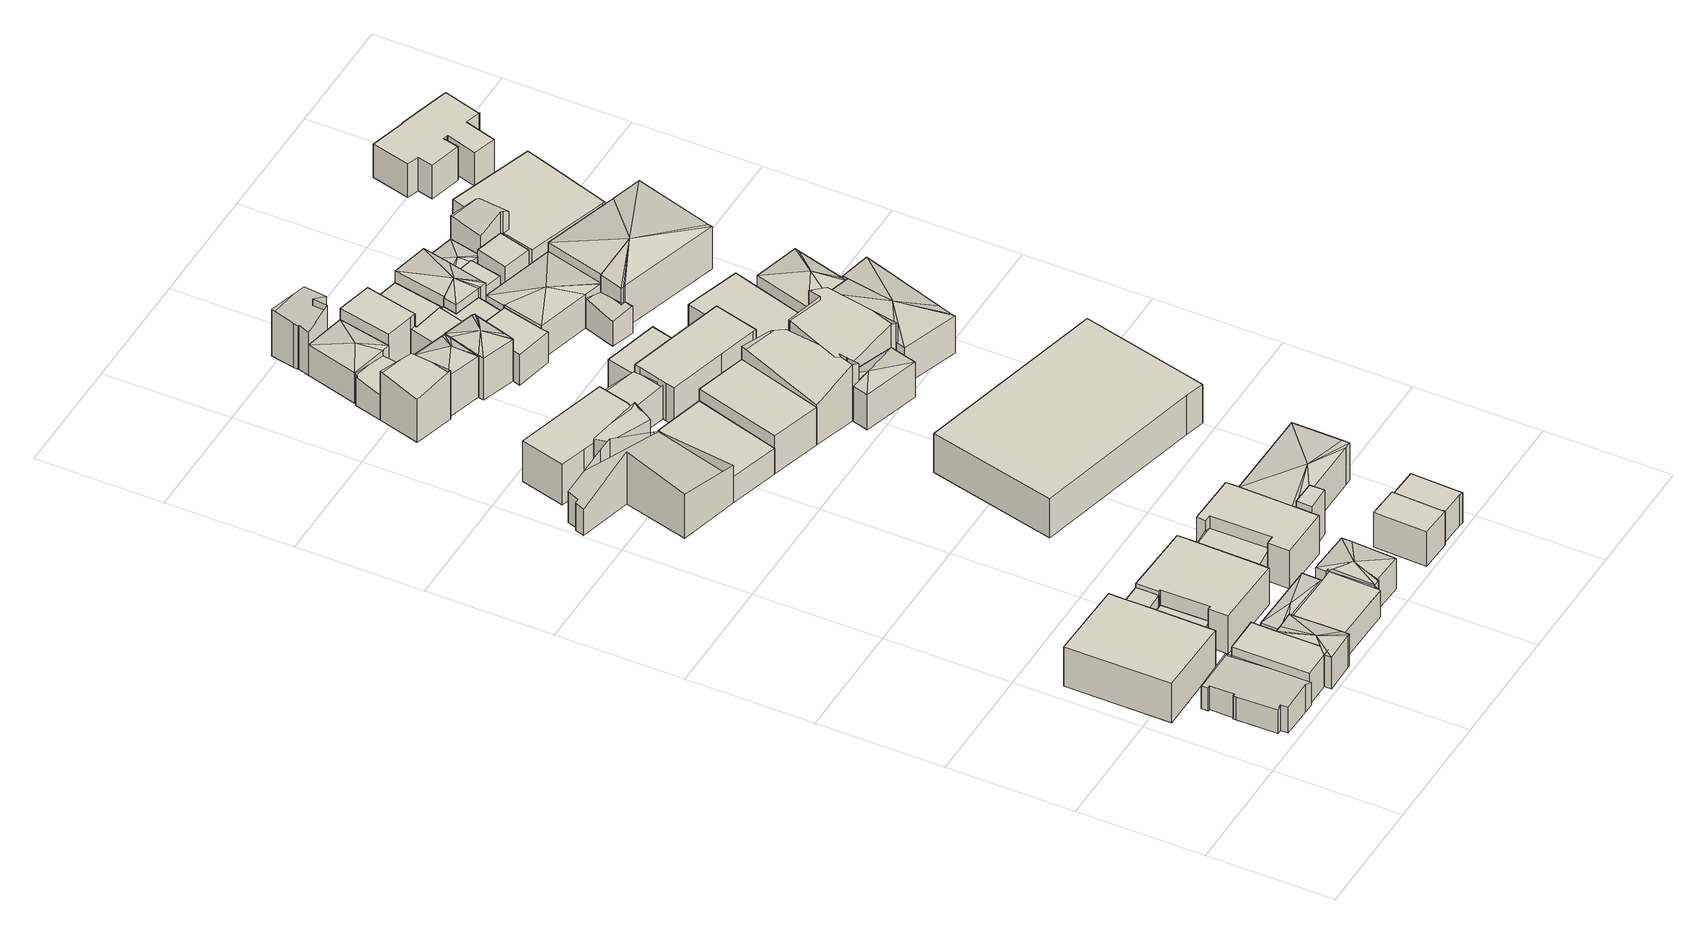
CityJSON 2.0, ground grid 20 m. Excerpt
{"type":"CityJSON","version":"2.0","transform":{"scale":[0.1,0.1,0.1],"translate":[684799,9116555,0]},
"CityObjects":{
"building1":{"type":"Building","attributes":{"Building Type":"Residential","Roof Shape":"gable","Roof Material":"Clay Tile Shingle","Roof Material Code":"3","Roof Direction":"west","Building Height":4.11,"Roof Slope":30.5,"Footprint Area":94.72,"Solar PV Capacity Low":11.86,"Solar PV Capacity High":15.58,"Solar Annual Energy Low":17101,"Solar Annual Energy High":22538,"Suitable PV Area":70.8},"geometry":[{"type":"MultiSurface","lod":"2.2","boundaries":[[[0,1,2,3,4,5,6,7,8,9,10,11,12,13]],[[13,12,14,15]],[[12,11,16,14]],[[11,10,17,16]],[[10,9,18,17]],[[9,8,19,18]],[[8,7,20,19]],[[7,6,21,20]],[[6,5,22,21]],[[5,4,23,22]],[[4,3,24,23]],[[3,2,25,24]],[[2,1,26,25]],[[1,0,27,26]],[[0,13,15,27]],[[15,14,16,17,18,19,20,21,22,23,24,25,26,27]]]}]},
"building2":{"type":"Building","attributes":{"Building Type":"Residential","Roof Shape":"shed","Roof Material":"Concrete Glazed Tile","Roof Material Code":"1","Roof Direction":"west","Building Height":6.66,"Roof Slope":17.5,"Footprint Area":215.79,"Solar PV Capacity Low":27.02,"Solar PV Capacity High":35.49,"Solar Annual Energy Low":38960,"Solar Annual Energy High":51346,"Suitable PV Area":161.3},"geometry":[{"type":"MultiSurface","lod":"2.2","boundaries":[[[28,29,30,31,32,33,34]],[[34,33,35,36]],[[33,32,37,35]],[[32,31,38,37]],[[31,30,39,38]],[[30,29,40,39]],[[29,28,41,40]],[[28,34,36,41]],[[36,35,37,38,39,40,41]]]}]},
"building3":{"type":"Building","attributes":{"Building Type":"Residential","Roof Shape":"flat","Roof Material":"Concrete Glazed Tile","Roof Material Code":"1","Roof Direction":"west","Building Height":5.7,"Roof Slope":13.9,"Footprint Area":68.51,"Solar PV Capacity Low":8.58,"Solar PV Capacity High":11.27,"Solar Annual Energy Low":12369,"Solar Annual Energy High":16301,"Suitable PV Area":51.21},"geometry":[{"type":"MultiSurface","lod":"2.2","boundaries":[[[4,3,42,43,44,45,46,47]],[[47,46,48,49]],[[46,45,50,48]],[[45,44,51,50]],[[44,43,52,51]],[[43,42,53,52]],[[42,3,54,53]],[[3,4,55,54]],[[4,47,49,55]],[[49,48,50,51,52,53,54,55]]]}]},
"building4":{"type":"Building","attributes":{"Building Type":"Residential","Roof Shape":"hip","Roof Material":"Concrete Glazed Tile","Roof Material Code":"1","Roof Direction":"west","Building Height":5.72,"Roof Slope":30,"Footprint Area":38.54,"Solar PV Capacity Low":4.82,"Solar PV Capacity High":6.34,"Solar Annual Energy Low":6957,"Solar Annual Energy High":9169,"Suitable PV Area":28.81},"geometry":[{"type":"MultiSurface","lod":"2.2","boundaries":[[[56,46,45,44,43,42,57,58,59,60,61]],[[61,60,62,63]],[[60,59,64,62]],[[59,58,65,64]],[[58,57,66,65]],[[57,42,53,66]],[[42,43,52,53]],[[43,44,51,52]],[[44,45,50,51]],[[45,46,48,50]],[[46,56,67,48]],[[56,61,63,67]],[[63,62,68]],[[62,64,68]],[[64,65,68]],[[65,66,68]],[[66,53,68]],[[53,52,68]],[[52,51,68]],[[51,50,68]],[[50,48,68]],[[48,67,68]],[[67,63,68]]]}]},
"building5":{"type":"Building","attributes":{"Building Type":"Residential","Roof Shape":"flat","Roof Material":"Concrete Glazed Tile","Roof Material Code":"1","Roof Direction":"west","Building Height":4.12,"Roof Slope":14.4,"Footprint Area":29.9,"Solar PV Capacity Low":3.74,"Solar PV Capacity High":4.92,"Solar Annual Energy Low":5398,"Solar Annual Energy High":7114,"Suitable PV Area":22.35},"geometry":[{"type":"MultiSurface","lod":"2.2","boundaries":[[[69,70,31,30,71,72,73]],[[73,72,74,75]],[[72,71,76,74]],[[71,30,77,76]],[[30,31,78,77]],[[31,70,79,78]],[[70,69,80,79]],[[69,73,75,80]],[[75,74,76,77,78,79,80]]]}]},
"building6":{"type":"Building","attributes":{"Building Type":"Residential","Roof Shape":"shed","Roof Material":"Concrete Glazed Tile","Roof Material Code":"1","Roof Direction":"west","Building Height":6.05,"Roof Slope":18.3,"Footprint Area":12.64,"Solar PV Capacity Low":1.58,"Solar PV Capacity High":2.08,"Solar Annual Energy Low":2281,"Solar Annual Energy High":3007,"Suitable PV Area":9.45},"geometry":[{"type":"MultiSurface","lod":"2.2","boundaries":[[[32,31,70,69,81]],[[81,69,82,83]],[[69,70,84,82]],[[70,31,85,84]],[[31,32,86,85]],[[32,81,83,86]],[[83,82,84,85,86]]]}]},
"building7":{"type":"Building","attributes":{"Building Type":"Residential","Roof Shape":"hip","Roof Material":"Concrete Glazed Tile","Roof Material Code":"1","Roof Direction":"west","Building Height":5.09,"Roof Slope":27.2,"Footprint Area":34.47,"Solar PV Capacity Low":4.32,"Solar PV Capacity High":5.67,"Solar Annual Energy Low":6224,"Solar Annual Energy High":8203,"Suitable PV Area":25.77},"geometry":[{"type":"MultiSurface","lod":"2.2","boundaries":[[[87,56,61,88,89]],[[89,88,90,91]],[[88,61,92,90]],[[61,56,93,92]],[[56,87,94,93]],[[87,89,91,94]],[[91,90,95]],[[90,92,95]],[[92,93,95]],[[93,94,95]],[[94,91,95]]]}]},
"building8":{"type":"Building","attributes":{"Building Type":"Residential","Roof Shape":"gable","Roof Material":"Concrete Glazed Tile","Roof Material Code":"1","Roof Direction":"west","Building Height":4.69,"Roof Slope":33.3,"Footprint Area":89.09,"Solar PV Capacity Low":11.15,"Solar PV Capacity High":14.65,"Solar Annual Energy Low":16085,"Solar Annual Energy High":21198,"Suitable PV Area":66.6},"geometry":[{"type":"MultiSurface","lod":"2.2","boundaries":[[[96,88,61,60,97,98,99]],[[99,98,100,101]],[[98,97,102,100]],[[97,60,103,102]],[[60,61,104,103]],[[61,88,105,104]],[[88,96,106,105]],[[96,99,101,106]],[[101,100,102,103,104,105,106]]]}]},
"building9":{"type":"Building","attributes":{"Building Type":"Residential","Roof Shape":"shed","Roof Material":"Concrete Glazed Tile","Roof Material Code":"1","Roof Direction":"west","Building Height":6.47,"Roof Slope":16.8,"Footprint Area":164.66,"Solar PV Capacity Low":20.62,"Solar PV Capacity High":27.08,"Solar Annual Energy Low":29729,"Solar Annual Energy High":39180,"Suitable PV Area":123.09},"geometry":[{"type":"MultiSurface","lod":"2.2","boundaries":[[[81,69,73,72,71,107,108,109,110,111]],[[111,110,112,113]],[[110,109,114,112]],[[109,108,115,114]],[[108,107,116,115]],[[107,71,117,116]],[[71,72,118,117]],[[72,73,119,118]],[[73,69,120,119]],[[69,81,121,120]],[[81,111,113,121]],[[113,112,114,115,116,117,118,119,120,121]]]}]},
"building10":{"type":"Building","attributes":{"Building Type":"Residential","Roof Shape":"gable","Roof Material":"Clay Tile Shingle","Roof Material Code":"3","Roof Direction":"northwest","Building Height":4.8,"Roof Slope":32.1,"Footprint Area":164.75,"Solar PV Capacity Low":20.63,"Solar PV Capacity High":27.09,"Solar Annual Energy Low":29744,"Solar Annual Energy High":39201,"Suitable PV Area":123.15},"geometry":[{"type":"MultiSurface","lod":"2.2","boundaries":[[[122,123,124,125,126,127,128,129,130,131,132,133,134,135]],[[135,134,136,137]],[[134,133,138,136]],[[133,132,139,138]],[[132,131,140,139]],[[131,130,141,140]],[[130,129,142,141]],[[129,128,143,142]],[[128,127,144,143]],[[127,126,145,144]],[[126,125,146,145]],[[125,124,147,146]],[[124,123,148,147]],[[123,122,149,148]],[[122,135,137,149]],[[137,136,138,139,140,141,142,143,144,145,146,147,148,149]]]}]},
"building11":{"type":"Building","attributes":{"Building Type":"Residential","Roof Shape":"hip","Roof Material":"Concrete Glazed Tile","Roof Material Code":"1","Roof Direction":"west","Building Height":5.51,"Roof Slope":28.9,"Footprint Area":55.68,"Solar PV Capacity Low":6.97,"Solar PV Capacity High":9.16,"Solar Annual Energy Low":10052,"Solar Annual Energy High":13248,"Suitable PV Area":41.62},"geometry":[{"type":"MultiSurface","lod":"2.2","boundaries":[[[150,96,99,98,151,152,153,154,155]],[[155,154,156,157]],[[154,153,158,156]],[[153,152,159,158]],[[152,151,160,159]],[[151,98,161,160]],[[98,99,162,161]],[[99,96,163,162]],[[96,150,164,163]],[[150,155,157,164]],[[157,156,165]],[[156,158,165]],[[158,159,165]],[[159,160,165]],[[160,161,165]],[[161,162,165]],[[162,163,165]],[[163,164,165]],[[164,157,165]]]}]},
"building12":{"type":"Building","attributes":{"Building Type":"Residential","Roof Shape":"gable","Roof Material":"Concrete Glazed Tile","Roof Material Code":"1","Roof Direction":"west","Building Height":4.64,"Roof Slope":29.6,"Footprint Area":51.5,"Solar PV Capacity Low":6.45,"Solar PV Capacity High":8.47,"Solar Annual Energy Low":9297,"Solar Annual Energy High":12253,"Suitable PV Area":38.49},"geometry":[{"type":"MultiSurface","lod":"2.2","boundaries":[[[166,110,109,167,168,169]],[[169,168,170,171]],[[168,167,172,170]],[[167,109,173,172]],[[109,110,174,173]],[[110,166,175,174]],[[166,169,171,175]],[[171,170,172,173,174,175]]]}]},
"building13":{"type":"Building","attributes":{"Building Type":"Residential","Roof Shape":"flat","Roof Material":"Concrete Glazed Tile","Roof Material Code":"1","Roof Direction":"west","Building Height":6.86,"Roof Slope":6.4,"Footprint Area":109.91,"Solar PV Capacity Low":13.76,"Solar PV Capacity High":18.07,"Solar Annual Energy Low":19843,"Solar Annual Energy High":26151,"Suitable PV Area":82.15},"geometry":[{"type":"MultiSurface","lod":"2.2","boundaries":[[[176,166,169,168,167,177,178,179,180,181,182,183,184]],[[184,183,185,186]],[[183,182,187,185]],[[182,181,188,187]],[[181,180,189,188]],[[180,179,190,189]],[[179,178,191,190]],[[178,177,192,191]],[[177,167,193,192]],[[167,168,194,193]],[[168,169,195,194]],[[169,166,196,195]],[[166,176,197,196]],[[176,184,186,197]],[[186,185,187,188,189,190,191,192,193,194,195,196,197]]]}]},
"building14":{"type":"Building","attributes":{"Building Type":"Residential","Roof Shape":"gable","Roof Material":"Concrete Glazed Tile","Roof Material Code":"1","Roof Direction":"northwest","Building Height":7.99,"Roof Slope":34.9,"Footprint Area":24.93,"Solar PV Capacity Low":3.12,"Solar PV Capacity High":4.1,"Solar Annual Energy Low":4501,"Solar Annual Energy High":5932,"Suitable PV Area":18.63},"geometry":[{"type":"MultiSurface","lod":"2.2","boundaries":[[[124,123,198,199]],[[199,198,200,201]],[[198,123,202,200]],[[123,124,203,202]],[[124,199,201,203]],[[201,200,202,203]]]}]},
"building15":{"type":"Building","attributes":{"Building Type":"Residential","Roof Shape":"flat","Roof Material":"Concrete Glazed Tile","Roof Material Code":"1","Roof Direction":"northwest","Building Height":7.28,"Roof Slope":14.6,"Footprint Area":114.26,"Solar PV Capacity Low":14.31,"Solar PV Capacity High":18.79,"Solar Annual Energy Low":20629,"Solar Annual Energy High":27187,"Suitable PV Area":85.41},"geometry":[{"type":"MultiSurface","lod":"2.2","boundaries":[[[204,205,206,199,198,207,208,209,210,211]],[[211,210,212,213]],[[210,209,214,212]],[[209,208,215,214]],[[208,207,216,215]],[[207,198,217,216]],[[198,199,218,217]],[[199,206,219,218]],[[206,205,220,219]],[[205,204,221,220]],[[204,211,213,221]],[[213,212,214,215,216,217,218,219,220,221]]]}]},
"building16":{"type":"Building","attributes":{"Building Type":"Residential","Roof Shape":"shed","Roof Material":"Concrete Glazed Tile","Roof Material Code":"1","Roof Direction":"west","Building Height":7.95,"Roof Slope":11.1,"Footprint Area":9.38,"Solar PV Capacity Low":1.17,"Solar PV Capacity High":1.54,"Solar Annual Energy Low":1694,"Solar Annual Energy High":2233,"Suitable PV Area":7.01},"geometry":[{"type":"MultiSurface","lod":"2.2","boundaries":[[[222,180,179,223]],[[223,179,224,225]],[[179,180,226,224]],[[180,222,227,226]],[[222,223,225,227]],[[225,224,226,227]]]}]},
"building17":{"type":"Building","attributes":{"Building Type":"Residential","Roof Shape":"shed","Roof Material":"Concrete Glazed Tile","Roof Material Code":"1","Roof Direction":"northwest","Building Height":4.63,"Roof Slope":18.2,"Footprint Area":116.2,"Solar PV Capacity Low":14.55,"Solar PV Capacity High":19.11,"Solar Annual Energy Low":20979,"Solar Annual Energy High":27649,"Suitable PV Area":86.86},"geometry":[{"type":"MultiSurface","lod":"2.2","boundaries":[[[135,134,133,228,229,230]],[[230,229,231,232]],[[229,228,233,231]],[[228,133,234,233]],[[133,134,235,234]],[[134,135,236,235]],[[135,230,232,236]],[[232,231,233,234,235,236]]]}]},
"building18":{"type":"Building","attributes":{"Building Type":"Residential","Roof Shape":"shed","Roof Material":"Concrete Glazed Tile","Roof Material Code":"1","Roof Direction":"west","Building Height":6.08,"Roof Slope":10.5,"Footprint Area":42.42,"Solar PV Capacity Low":5.31,"Solar PV Capacity High":6.98,"Solar Annual Energy Low":7659,"Solar Annual Energy High":10095,"Suitable PV Area":31.71},"geometry":[{"type":"MultiSurface","lod":"2.2","boundaries":[[[237,238,239,240,241,242]],[[242,241,243,244]],[[241,240,245,243]],[[240,239,246,245]],[[239,238,247,246]],[[238,237,248,247]],[[237,242,244,248]],[[244,243,245,246,247,248]]]}]},
"building19":{"type":"Building","attributes":{"Building Type":"Residential","Roof Shape":"gable","Roof Material":"Concrete Glazed Tile","Roof Material Code":"1","Roof Direction":"northwest","Building Height":7.67,"Roof Slope":34.5,"Footprint Area":45.85,"Solar PV Capacity Low":5.74,"Solar PV Capacity High":7.54,"Solar Annual Energy Low":8278,"Solar Annual Energy High":10910,"Suitable PV Area":34.27},"geometry":[{"type":"MultiSurface","lod":"2.2","boundaries":[[[249,250,251,252,253,254]],[[254,253,255,256]],[[253,252,257,255]],[[252,251,258,257]],[[251,250,259,258]],[[250,249,260,259]],[[249,254,256,260]],[[256,255,257,258,259,260]]]}]},
"building20":{"type":"Building","attributes":{"Building Type":"Residential","Roof Shape":"gable","Roof Material":"Concrete Glazed Tile","Roof Material Code":"1","Roof Direction":"northwest","Building Height":4.49,"Roof Slope":34.6,"Footprint Area":31.41,"Solar PV Capacity Low":3.93,"Solar PV Capacity High":5.17,"Solar Annual Energy Low":5672,"Solar Annual Energy High":7475,"Suitable PV Area":23.48},"geometry":[{"type":"MultiSurface","lod":"2.2","boundaries":[[[261,262,263,264,250,249]],[[249,250,265,266]],[[250,264,267,265]],[[264,263,268,267]],[[263,262,269,268]],[[262,261,270,269]],[[261,249,266,270]],[[266,265,267,268,269,270]]]}]},
"building21":{"type":"Building","attributes":{"Building Type":"Residential","Roof Shape":"flat","Roof Material":"Concrete Glazed Tile","Roof Material Code":"1","Roof Direction":"west","Building Height":5.53,"Roof Slope":14.7,"Footprint Area":41.93,"Solar PV Capacity Low":5.25,"Solar PV Capacity High":6.89,"Solar Annual Energy Low":7570,"Solar Annual Energy High":9976,"Suitable PV Area":31.34},"geometry":[{"type":"MultiSurface","lod":"2.2","boundaries":[[[242,241,240,271,272,273,274]],[[274,273,275,276]],[[273,272,277,275]],[[272,271,278,277]],[[271,240,279,278]],[[240,241,280,279]],[[241,242,281,280]],[[242,274,276,281]],[[276,275,277,278,279,280,281]]]}]},
"building22":{"type":"Building","attributes":{"Building Type":"Residential","Roof Shape":"gable","Roof Material":"Concrete Glazed Tile","Roof Material Code":"1","Roof Direction":"northwest","Building Height":5.4,"Roof Slope":32.8,"Footprint Area":36.75,"Solar PV Capacity Low":4.6,"Solar PV Capacity High":6.04,"Solar Annual Energy Low":6635,"Solar Annual Energy High":8745,"Suitable PV Area":27.47},"geometry":[{"type":"MultiSurface","lod":"2.2","boundaries":[[[282,211,210,283,284,285]],[[285,284,286,287]],[[284,283,288,286]],[[283,210,289,288]],[[210,211,290,289]],[[211,282,291,290]],[[282,285,287,291]],[[287,286,288,289,290,291]]]}]},
"building23":{"type":"Building","attributes":{"Building Type":"Residential","Roof Shape":"hip","Roof Material":"Concrete Glazed Tile","Roof Material Code":"1","Roof Direction":"west","Building Height":6.69,"Roof Slope":25.7,"Footprint Area":139.25,"Solar PV Capacity Low":17.44,"Solar PV Capacity High":22.9,"Solar Annual Energy Low":25141,"Solar Annual Energy High":33134,"Suitable PV Area":104.09},"geometry":[{"type":"MultiSurface","lod":"2.2","boundaries":[[[182,181,180,222,292,293,294,295]],[[295,294,296,297]],[[294,293,298,296]],[[293,292,299,298]],[[292,222,300,299]],[[222,180,301,300]],[[180,181,302,301]],[[181,182,303,302]],[[182,295,297,303]],[[297,296,304]],[[296,298,304]],[[298,299,304]],[[299,300,304]],[[300,301,304]],[[301,302,304]],[[302,303,304]],[[303,297,304]]]}]},
"building24":{"type":"Building","attributes":{"Building Type":"Residential","Roof Shape":"shed","Roof Material":"Concrete Glazed Tile","Roof Material Code":"1","Roof Direction":"northwest","Building Height":6.75,"Roof Slope":17.3,"Footprint Area":117.27,"Solar PV Capacity Low":14.68,"Solar PV Capacity High":19.28,"Solar Annual Energy Low":21172,"Solar Annual Energy High":27903,"Suitable PV Area":87.66},"geometry":[{"type":"MultiSurface","lod":"2.2","boundaries":[[[305,229,228,306,307]],[[307,306,308,309]],[[306,228,310,308]],[[228,229,311,310]],[[229,305,312,311]],[[305,307,309,312]],[[309,308,310,311,312]]]}]},
"building25":{"type":"Building","attributes":{"Building Type":"Residential","Roof Shape":"hip","Roof Material":"Concrete Glazed Tile","Roof Material Code":"1","Roof Direction":"northwest","Building Height":7.44,"Roof Slope":29.4,"Footprint Area":39.42,"Solar PV Capacity Low":4.94,"Solar PV Capacity High":6.48,"Solar Annual Energy Low":7116,"Solar Annual Energy High":9379,"Suitable PV Area":29.46},"geometry":[{"type":"MultiSurface","lod":"2.2","boundaries":[[[313,254,253,314,315,316,317]],[[317,316,318,319]],[[316,315,320,318]],[[315,314,321,320]],[[314,253,322,321]],[[253,254,323,322]],[[254,313,324,323]],[[313,317,319,324]],[[319,318,325]],[[318,320,325]],[[320,321,325]],[[321,322,325]],[[322,323,325]],[[323,324,325]],[[324,319,325]]]}]},
"building26":{"type":"Building","attributes":{"Building Type":"Residential","Roof Shape":"hip","Roof Material":"Concrete Glazed Tile","Roof Material Code":"1","Roof Direction":"northwest","Building Height":5.46,"Roof Slope":20.7,"Footprint Area":60.94,"Solar PV Capacity Low":7.63,"Solar PV Capacity High":10.02,"Solar Annual Energy Low":11003,"Solar Annual Energy High":14501,"Suitable PV Area":45.55},"geometry":[{"type":"MultiSurface","lod":"2.2","boundaries":[[[326,262,261,327,328]],[[328,327,329,330]],[[327,261,331,329]],[[261,262,332,331]],[[262,326,333,332]],[[326,328,330,333]],[[330,329,334]],[[329,331,334]],[[331,332,334]],[[332,333,334]],[[333,330,334]]]}]},
"building27":{"type":"Building","attributes":{"Building Type":"Residential","Roof Shape":"hip","Roof Material":"Concrete Glazed Tile","Roof Material Code":"1","Roof Direction":"northwest","Building Height":7.55,"Roof Slope":22.9,"Footprint Area":42.87,"Solar PV Capacity Low":5.37,"Solar PV Capacity High":7.05,"Solar Annual Energy Low":7740,"Solar Annual Energy High":10200,"Suitable PV Area":32.04},"geometry":[{"type":"MultiSurface","lod":"2.2","boundaries":[[[335,336,337,317,316,314,315,338,339,340,341,342]],[[342,341,343,344]],[[341,340,345,343]],[[340,339,346,345]],[[339,338,347,346]],[[338,315,348,347]],[[315,314,349,348]],[[314,316,350,349]],[[316,317,351,350]],[[317,337,352,351]],[[337,336,353,352]],[[336,335,354,353]],[[335,342,344,354]],[[344,343,355]],[[343,345,355]],[[345,346,355]],[[346,347,355]],[[347,348,355]],[[348,349,355]],[[349,350,355]],[[350,351,355]],[[351,352,355]],[[352,353,355]],[[353,354,355]],[[354,344,355]]]}]},
"building28":{"type":"Building","attributes":{"Building Type":"Residential","Roof Shape":"flat","Roof Material":"Clay Tile Shingle","Roof Material Code":"3","Roof Direction":"northwest","Building Height":6.98,"Roof Slope":7.7,"Footprint Area":665.02,"Solar PV Capacity Low":83.26,"Solar PV Capacity High":109.36,"Solar Annual Energy Low":120065,"Solar Annual Energy High":158236,"Suitable PV Area":497.1},"geometry":[{"type":"MultiSurface","lod":"2.2","boundaries":[[[356,357,358,359,360,361]],[[361,360,362,363]],[[360,359,364,362]],[[359,358,365,364]],[[358,357,366,365]],[[357,356,367,366]],[[356,361,363,367]],[[363,362,364,365,366,367]]]}]},
"building29":{"type":"Building","attributes":{"Building Type":"Residential","Roof Shape":"gable","Roof Material":"Concrete Glazed Tile","Roof Material Code":"1","Roof Direction":"northwest","Building Height":7.7,"Roof Slope":34,"Footprint Area":37.08,"Solar PV Capacity Low":4.64,"Solar PV Capacity High":6.1,"Solar Annual Energy Low":6694,"Solar Annual Energy High":8822,"Suitable PV Area":27.71},"geometry":[{"type":"MultiSurface","lod":"2.2","boundaries":[[[368,369,370,371,372,373,374,326,375]],[[375,326,376,377]],[[326,374,378,376]],[[374,373,379,378]],[[373,372,380,379]],[[372,371,381,380]],[[371,370,382,381]],[[370,369,383,382]],[[369,368,384,383]],[[368,375,377,384]],[[377,376,378,379,380,381,382,383,384]]]}]},
"building30":{"type":"Building","attributes":{"Building Type":"Residential","Roof Shape":"gable","Roof Material":"Concrete Glazed Tile","Roof Material Code":"1","Roof Direction":"northwest","Building Height":7.19,"Roof Slope":31.9,"Footprint Area":118.61,"Solar PV Capacity Low":14.85,"Solar PV Capacity High":19.51,"Solar Annual Energy Low":21414,"Solar Annual Energy High":28222,"Suitable PV Area":88.66},"geometry":[{"type":"MultiSurface","lod":"2.2","boundaries":[[[385,386,307,306,387,388,389,390,391,392,393]],[[393,392,394,395]],[[392,391,396,394]],[[391,390,397,396]],[[390,389,398,397]],[[389,388,399,398]],[[388,387,400,399]],[[387,306,401,400]],[[306,307,402,401]],[[307,386,403,402]],[[386,385,404,403]],[[385,393,395,404]],[[395,394,396,397,398,399,400,401,402,403,404]]]}]},
"building31":{"type":"Building","attributes":{"Building Type":"Residential","Roof Shape":"flat","Roof Material":"Concrete Glazed Tile","Roof Material Code":"1","Roof Direction":"northwest","Building Height":7.52,"Roof Slope":7.4,"Footprint Area":48.5,"Solar PV Capacity Low":6.07,"Solar PV Capacity High":7.98,"Solar Annual Energy Low":8757,"Solar Annual Energy High":11541,"Suitable PV Area":36.26},"geometry":[{"type":"MultiSurface","lod":"2.2","boundaries":[[[328,327,405,406,407,408]],[[408,407,409,410]],[[407,406,411,409]],[[406,405,412,411]],[[405,327,413,412]],[[327,328,414,413]],[[328,408,410,414]],[[410,409,411,412,413,414]]]}]},
"building32":{"type":"Building","attributes":{"Building Type":"Residential","Roof Shape":"shed","Roof Material":"Concrete Glazed Tile","Roof Material Code":"1","Roof Direction":"northwest","Building Height":5.25,"Roof Slope":12.9,"Footprint Area":34.51,"Solar PV Capacity Low":4.32,"Solar PV Capacity High":5.67,"Solar Annual Energy Low":6230,"Solar Annual Energy High":8211,"Suitable PV Area":25.8},"geometry":[{"type":"MultiSurface","lod":"2.2","boundaries":[[[313,317,415,316,317,337,416,417,406,405]],[[405,406,418,419]],[[406,417,420,418]],[[417,416,421,420]],[[416,337,422,421]],[[337,317,423,422]],[[317,316,424,423]],[[316,415,425,424]],[[415,317,423,425]],[[317,313,426,423]],[[313,405,419,426]],[[419,418,420,421,422,423,424,425,423,426]]]}]},
"building33":{"type":"Building","attributes":{"Building Type":"Residential","Roof Shape":"shed","Roof Material":"Concrete Glazed Tile","Roof Material Code":"1","Roof Direction":"northwest","Building Height":5.03,"Roof Slope":10.2,"Footprint Area":43.12,"Solar PV Capacity Low":5.4,"Solar PV Capacity High":7.09,"Solar Annual Energy Low":7785,"Solar Annual Energy High":10261,"Suitable PV Area":32.23},"geometry":[{"type":"MultiSurface","lod":"2.2","boundaries":[[[427,282,285,428,429]],[[429,428,430,431]],[[428,285,432,430]],[[285,282,433,432]],[[282,427,434,433]],[[427,429,431,434]],[[431,430,432,433,434]]]}]},
"building34":{"type":"Building","attributes":{"Building Type":"Residential","Roof Shape":"flat","Roof Material":"Concrete Glazed Tile","Roof Material Code":"1","Roof Direction":"northwest","Building Height":6.82,"Roof Slope":6.6,"Footprint Area":120.47,"Solar PV Capacity Low":15.08,"Solar PV Capacity High":19.81,"Solar Annual Energy Low":21750,"Solar Annual Energy High":28665,"Suitable PV Area":90.05},"geometry":[{"type":"MultiSurface","lod":"2.2","boundaries":[[[435,428,285,284,436,437,438,439,440,441]],[[441,440,442,443]],[[440,439,444,442]],[[439,438,445,444]],[[438,437,446,445]],[[437,436,447,446]],[[436,284,448,447]],[[284,285,449,448]],[[285,428,450,449]],[[428,435,451,450]],[[435,441,443,451]],[[443,442,444,445,446,447,448,449,450,451]]]}]},
"building35":{"type":"Building","attributes":{"Building Type":"Residential","Roof Shape":"flat","Roof Material":"Concrete Glazed Tile","Roof Material Code":"1","Roof Direction":"northwest","Building Height":5.48,"Roof Slope":7.3,"Footprint Area":45.62,"Solar PV Capacity Low":5.71,"Solar PV Capacity High":7.5,"Solar Annual Energy Low":8236,"Solar Annual Energy High":10855,"Suitable PV Area":34.1},"geometry":[{"type":"MultiSurface","lod":"2.2","boundaries":[[[452,453,454,455,342,341,340,339,456,457]],[[457,456,458,459]],[[456,339,460,458]],[[339,340,461,460]],[[340,341,462,461]],[[341,342,463,462]],[[342,455,464,463]],[[455,454,465,464]],[[454,453,466,465]],[[453,452,467,466]],[[452,457,459,467]],[[459,458,460,461,462,463,464,465,466,467]]]}]},
"building36":{"type":"Building","attributes":{"Building Type":"Residential","Roof Shape":"hip","Roof Material":"Concrete Glazed Tile","Roof Material Code":"1","Roof Direction":"northwest","Building Height":6.32,"Roof Slope":21.3,"Footprint Area":42.73,"Solar PV Capacity Low":5.35,"Solar PV Capacity High":7.03,"Solar Annual Energy Low":7715,"Solar Annual Energy High":10168,"Suitable PV Area":31.94},"geometry":[{"type":"MultiSurface","lod":"2.2","boundaries":[[[468,390,389,388,387,469,470]],[[470,469,471,472]],[[469,387,473,471]],[[387,388,474,473]],[[388,389,475,474]],[[389,390,476,475]],[[390,468,477,476]],[[468,470,472,477]],[[472,471,478]],[[471,473,478]],[[473,474,478]],[[474,475,478]],[[475,476,478]],[[476,477,478]],[[477,472,478]]]}]},
"building37":{"type":"Building","attributes":{"Building Type":"Residential","Roof Shape":"flat","Roof Material":"Concrete Glazed Tile","Roof Material Code":"1","Roof Direction":"northwest","Building Height":4.35,"Roof Slope":10,"Footprint Area":53.26,"Solar PV Capacity Low":6.67,"Solar PV Capacity High":8.76,"Solar Annual Energy Low":9616,"Solar Annual Energy High":12673,"Suitable PV Area":39.81},"geometry":[{"type":"MultiSurface","lod":"2.2","boundaries":[[[479,408,407,406,417,416,480,481]],[[481,480,482,483]],[[480,416,484,482]],[[416,417,485,484]],[[417,406,486,485]],[[406,407,487,486]],[[407,408,488,487]],[[408,479,489,488]],[[479,481,483,489]],[[483,482,484,485,486,487,488,489]]]}]},
"building38":{"type":"Building","attributes":{"Building Type":"Residential","Roof Shape":"shed","Roof Material":"Concrete Glazed Tile","Roof Material Code":"1","Roof Direction":"northwest","Building Height":4.81,"Roof Slope":15.5,"Footprint Area":27.29,"Solar PV Capacity Low":3.42,"Solar PV Capacity High":4.49,"Solar Annual Energy Low":4927,"Solar Annual Energy High":6494,"Suitable PV Area":20.4},"geometry":[{"type":"MultiSurface","lod":"2.2","boundaries":[[[337,336,335,342,455,454,490,491,492,480,416]],[[416,480,493,494]],[[480,492,495,493]],[[492,491,496,495]],[[491,490,497,496]],[[490,454,498,497]],[[454,455,499,498]],[[455,342,500,499]],[[342,335,501,500]],[[335,336,502,501]],[[336,337,503,502]],[[337,416,494,503]],[[494,493,495,496,497,498,499,500,501,502,503]]]}]},
"building39":{"type":"Building","attributes":{"Building Type":"Residential","Roof Shape":"gable","Roof Material":"Clay Tile Shingle","Roof Material Code":"3","Roof Direction":"northwest","Building Height":7.58,"Roof Slope":28.5,"Footprint Area":118.46,"Solar PV Capacity Low":14.83,"Solar PV Capacity High":19.48,"Solar Annual Energy Low":21388,"Solar Annual Energy High":28187,"Suitable PV Area":88.55},"geometry":[{"type":"MultiSurface","lod":"2.2","boundaries":[[[504,505,506,392,391,389,390,468,507,508]],[[508,507,509,510]],[[507,468,511,509]],[[468,390,512,511]],[[390,389,513,512]],[[389,391,514,513]],[[391,392,515,514]],[[392,506,516,515]],[[506,505,517,516]],[[505,504,518,517]],[[504,508,510,518]],[[510,509,511,512,513,514,515,516,517,518]]]}]},
"building40":{"type":"Building","attributes":{"Building Type":"Residential","Roof Shape":"hip","Roof Material":"Concrete Glazed Tile","Roof Material Code":"1","Roof Direction":"northwest","Building Height":6.46,"Roof Slope":28,"Footprint Area":66.41,"Solar PV Capacity Low":8.32,"Solar PV Capacity High":10.92,"Solar Annual Energy Low":11990,"Solar Annual Energy High":15802,"Suitable PV Area":49.64},"geometry":[{"type":"MultiSurface","lod":"2.2","boundaries":[[[479,481,480,492,491,519,520,521,522,523]],[[523,522,524,525]],[[522,521,526,524]],[[521,520,527,526]],[[520,519,528,527]],[[519,491,529,528]],[[491,492,530,529]],[[492,480,531,530]],[[480,481,532,531]],[[481,479,533,532]],[[479,523,525,533]],[[525,524,534]],[[524,526,534]],[[526,527,534]],[[527,528,534]],[[528,529,534]],[[529,530,534]],[[530,531,534]],[[531,532,534]],[[532,533,534]],[[533,525,534]]]}]},
"building41":{"type":"Building","attributes":{"Building Type":"Residential","Roof Shape":"gable","Roof Material":"Concrete Glazed Tile","Roof Material Code":"1","Roof Direction":"northwest","Building Height":4.53,"Roof Slope":26.3,"Footprint Area":17.3,"Solar PV Capacity Low":2.17,"Solar PV Capacity High":2.84,"Solar Annual Energy Low":3123,"Solar Annual Energy High":4116,"Suitable PV Area":12.93},"geometry":[{"type":"MultiSurface","lod":"2.2","boundaries":[[[535,536,537,538,539,540,541]],[[541,540,542,543]],[[540,539,544,542]],[[539,538,545,544]],[[538,537,546,545]],[[537,536,547,546]],[[536,535,548,547]],[[535,541,543,548]],[[543,542,544,545,546,547,548]]]}]},
"building42":{"type":"Building","attributes":{"Building Type":"Residential","Roof Shape":"hip","Roof Material":"Concrete Glazed Tile","Roof Material Code":"1","Roof Direction":"northwest","Building Height":5.98,"Roof Slope":23.5,"Footprint Area":121.62,"Solar PV Capacity Low":15.23,"Solar PV Capacity High":20,"Solar Annual Energy Low":21958,"Solar Annual Energy High":28939,"Suitable PV Area":90.91},"geometry":[{"type":"MultiSurface","lod":"2.2","boundaries":[[[490,454,453,452,540,539,549,550]],[[550,549,551,552]],[[549,539,553,551]],[[539,540,554,553]],[[540,452,555,554]],[[452,453,556,555]],[[453,454,557,556]],[[454,490,558,557]],[[490,550,552,558]],[[552,551,559]],[[551,553,559]],[[553,554,559]],[[554,555,559]],[[555,556,559]],[[556,557,559]],[[557,558,559]],[[558,552,559]]]}]},
"building43":{"type":"Building","attributes":{"Building Type":"Residential","Roof Shape":"flat","Roof Material":"Concrete Glazed Tile","Roof Material Code":"1","Roof Direction":"northwest","Building Height":4.21,"Roof Slope":7.7,"Footprint Area":143.3,"Solar PV Capacity Low":17.94,"Solar PV Capacity High":23.57,"Solar Annual Energy Low":25873,"Solar Annual Energy High":34098,"Suitable PV Area":107.12},"geometry":[{"type":"MultiSurface","lod":"2.2","boundaries":[[[435,441,440,439,386,385,393,392,506,505,560,561,562]],[[562,561,563,564]],[[561,560,565,563]],[[560,505,566,565]],[[505,506,567,566]],[[506,392,568,567]],[[392,393,569,568]],[[393,385,570,569]],[[385,386,571,570]],[[386,439,572,571]],[[439,440,573,572]],[[440,441,574,573]],[[441,435,575,574]],[[435,562,564,575]],[[564,563,565,566,567,568,569,570,571,572,573,574,575]]]}]},
"building44":{"type":"Building","attributes":{"Building Type":"Residential","Roof Shape":"shed","Roof Material":"Concrete Glazed Tile","Roof Material Code":"1","Roof Direction":"northwest","Building Height":4.78,"Roof Slope":10.4,"Footprint Area":19.5,"Solar PV Capacity Low":2.44,"Solar PV Capacity High":3.21,"Solar Annual Energy Low":3520,"Solar Annual Energy High":4640,"Suitable PV Area":14.58},"geometry":[{"type":"MultiSurface","lod":"2.2","boundaries":[[[576,577,522,521,578]],[[578,521,579,580]],[[521,522,581,579]],[[522,577,582,581]],[[577,576,583,582]],[[576,578,580,583]],[[580,579,581,582,583]]]}]},
"building45":{"type":"Building","attributes":{"Building Type":"Residential","Roof Shape":"hip","Roof Material":"Concrete Glazed Tile","Roof Material Code":"1","Roof Direction":"northwest","Building Height":6.61,"Roof Slope":22.8,"Footprint Area":151.15,"Solar PV Capacity Low":18.93,"Solar PV Capacity High":24.86,"Solar Annual Energy Low":27289,"Solar Annual Energy High":35965,"Suitable PV Area":112.99},"geometry":[{"type":"MultiSurface","lod":"2.2","boundaries":[[[584,585,586,587,588,504,508,507,589,590]],[[590,589,591,592]],[[589,507,593,591]],[[507,508,594,593]],[[508,504,595,594]],[[504,588,596,595]],[[588,587,597,596]],[[587,586,598,597]],[[586,585,599,598]],[[585,584,600,599]],[[584,590,592,600]],[[592,591,601]],[[591,593,601]],[[593,594,601]],[[594,595,601]],[[595,596,601]],[[596,597,601]],[[597,598,601]],[[598,599,601]],[[599,600,601]],[[600,592,601]]]}]},
"building46":{"type":"Building","attributes":{"Building Type":"Residential","Roof Shape":"hip","Roof Material":"Concrete Glazed Tile","Roof Material Code":"1","Roof Direction":"northwest","Building Height":4.51,"Roof Slope":26.5,"Footprint Area":30.18,"Solar PV Capacity Low":3.78,"Solar PV Capacity High":4.96,"Solar Annual Energy Low":5449,"Solar Annual Energy High":7181,"Suitable PV Area":22.56},"geometry":[{"type":"MultiSurface","lod":"2.2","boundaries":[[[523,522,577,576,602,603,604]],[[604,603,605,606]],[[603,602,607,605]],[[602,576,608,607]],[[576,577,609,608]],[[577,522,610,609]],[[522,523,611,610]],[[523,604,606,611]],[[606,605,612]],[[605,607,612]],[[607,608,612]],[[608,609,612]],[[609,610,612]],[[610,611,612]],[[611,606,612]]]}]},
"building47":{"type":"Building","attributes":{"Building Type":"Residential","Roof Shape":"shed","Roof Material":"Concrete Glazed Tile","Roof Material Code":"1","Roof Direction":"northwest","Building Height":5.77,"Roof Slope":13,"Footprint Area":24.38,"Solar PV Capacity Low":3.05,"Solar PV Capacity High":4.01,"Solar Annual Energy Low":4402,"Solar Annual Energy High":5801,"Suitable PV Area":18.22},"geometry":[{"type":"MultiSurface","lod":"2.2","boundaries":[[[613,603,602,614,615]],[[615,614,616,617]],[[614,602,618,616]],[[602,603,619,618]],[[603,613,620,619]],[[613,615,617,620]],[[617,616,618,619,620]]]}]},
"building48":{"type":"Building","attributes":{"Building Type":"Residential","Roof Shape":"hip","Roof Material":"Concrete Glazed Tile","Roof Material Code":"1","Roof Direction":"northwest","Building Height":6.24,"Roof Slope":26,"Footprint Area":76.12,"Solar PV Capacity Low":9.53,"Solar PV Capacity High":12.52,"Solar Annual Energy Low":13744,"Solar Annual Energy High":18113,"Suitable PV Area":56.9},"geometry":[{"type":"MultiSurface","lod":"2.2","boundaries":[[[560,505,504,588,587,621,622]],[[622,621,623,624]],[[621,587,625,623]],[[587,588,626,625]],[[588,504,627,626]],[[504,505,628,627]],[[505,560,629,628]],[[560,622,624,629]],[[624,623,630]],[[623,625,630]],[[625,626,630]],[[626,627,630]],[[627,628,630]],[[628,629,630]],[[629,624,630]]]}]},
"building49":{"type":"Building","attributes":{"Building Type":"Residential","Roof Shape":"gable","Roof Material":"Concrete Glazed Tile","Roof Material Code":"1","Roof Direction":"northwest","Building Height":7.98,"Roof Slope":34.1,"Footprint Area":30.64,"Solar PV Capacity Low":3.84,"Solar PV Capacity High":5.04,"Solar Annual Energy Low":5532,"Solar Annual Energy High":7291,"Suitable PV Area":22.91},"geometry":[{"type":"MultiSurface","lod":"2.2","boundaries":[[[631,604,603,613,632,633,634]],[[634,633,635,636]],[[633,632,637,635]],[[632,613,638,637]],[[613,603,639,638]],[[603,604,640,639]],[[604,631,641,640]],[[631,634,636,641]],[[636,635,637,638,639,640,641]]]}]},
"building50":{"type":"Building","attributes":{"Building Type":"Residential","Roof Shape":"hip","Roof Material":"Concrete Glazed Tile","Roof Material Code":"1","Roof Direction":"northwest","Building Height":7.65,"Roof Slope":25.7,"Footprint Area":247.93,"Solar PV Capacity Low":31.04,"Solar PV Capacity High":40.77,"Solar Annual Energy Low":44762,"Solar Annual Energy High":58992,"Suitable PV Area":185.33},"geometry":[{"type":"MultiSurface","lod":"2.2","boundaries":[[[642,550,549,539,538,537,536,643,644,645]],[[645,644,646,647]],[[644,643,648,646]],[[643,536,649,648]],[[536,537,650,649]],[[537,538,651,650]],[[538,539,652,651]],[[539,549,653,652]],[[549,550,654,653]],[[550,642,655,654]],[[642,645,647,655]],[[647,646,656]],[[646,648,656]],[[648,649,656]],[[649,650,656]],[[650,651,656]],[[651,652,656]],[[652,653,656]],[[653,654,656]],[[654,655,656]],[[655,647,656]]]}]},
"building51":{"type":"Building","attributes":{"Building Type":"Residential","Roof Shape":"flat","Roof Material":"Clay Tile Shingle","Roof Material Code":"3","Roof Direction":"northwest","Building Height":5.47,"Roof Slope":13.5,"Footprint Area":210.53,"Solar PV Capacity Low":26.36,"Solar PV Capacity High":34.62,"Solar Annual Energy Low":38009,"Solar Annual Energy High":50093,"Suitable PV Area":157.37},"geometry":[{"type":"MultiSurface","lod":"2.2","boundaries":[[[657,658,659,660,661,662,631,634,633,632,663]],[[663,632,664,665]],[[632,633,666,664]],[[633,634,667,666]],[[634,631,668,667]],[[631,662,669,668]],[[662,661,670,669]],[[661,660,671,670]],[[660,659,672,671]],[[659,658,673,672]],[[658,657,674,673]],[[657,663,665,674]],[[665,664,666,667,668,669,670,671,672,673,674]]]}]},
"building52":{"type":"Building","attributes":{"Building Type":"Residential","Roof Shape":"flat","Roof Material":"Concrete Glazed Tile","Roof Material Code":"1","Roof Direction":"northwest","Building Height":5.96,"Roof Slope":8.3,"Footprint Area":125.83,"Solar PV Capacity Low":15.75,"Solar PV Capacity High":20.69,"Solar Annual Energy Low":22718,"Solar Annual Energy High":29940,"Suitable PV Area":94.06},"geometry":[{"type":"MultiSurface","lod":"2.2","boundaries":[[[675,676,677,678,679,680,681,682,683,684,685,686,687,688,689,690,691,692]],[[692,691,693,694]],[[691,690,695,693]],[[690,689,696,695]],[[689,688,697,696]],[[688,687,698,697]],[[687,686,699,698]],[[686,685,700,699]],[[685,684,701,700]],[[684,683,702,701]],[[683,682,703,702]],[[682,681,704,703]],[[681,680,705,704]],[[680,679,706,705]],[[679,678,707,706]],[[678,677,708,707]],[[677,676,709,708]],[[676,675,710,709]],[[675,692,694,710]],[[694,693,695,696,697,698,699,700,701,702,703,704,705,706,707,708,709,710]]]}]}
},
"vertices":[
[80,18,0],[130,17,0],[146,17,0],[146,19,0],[146,139,0],[146,148,0],[71,147,0],[71,136,0],[74,136,0],[74,98,0],[72,98,0],[72,94,0],[73,30,0],[80,30,0],[73,30,42],[80,30,46],[72,94,41],[72,98,42],[74,98,43],[74,136,43],[71,136,41],[71,147,41],[146,148,41],[146,139,41],[146,19,41],[146,17,41],[130,17,50],[80,18,46],
[26,169,0],[156,169,0],[156,197,0],[157,273,0],[157,310,0],[157,334,0],[26,335,0],[157,334,67],[26,335,71],[157,310,67],[157,273,67],[156,197,67],[156,169,67],[26,169,71],
[189,19,0],[191,19,0],[203,19,0],[203,95,0],[203,100,0],[204,139,0],[203,100,57],[204,139,57],[203,95,57],[203,19,57],[191,19,57],[189,19,57],[146,19,57],[146,139,57],
[214,100,0],[189,8,0],[240,9,0],[244,9,0],[244,20,0],[243,101,0],[244,20,57],[243,101,57],[244,9,57],[240,9,57],[189,8,57],[214,100,57],[215,45,62],
[192,274,0],[190,274,0],[190,198,0],[196,198,0],[195,274,0],[196,198,41],[195,274,41],[190,198,41],[156,197,41],[157,273,41],[190,274,41],[192,274,41],
[192,310,0],[192,274,61],[192,310,61],[190,274,61],[157,273,62],[157,310,62],
[215,130,0],[332,98,0],[333,128,0],[332,98,51],[333,128,51],[243,101,51],[214,100,51],[215,130,51],[267,111,54],
[347,98,0],[353,18,0],[353,26,0],[355,98,0],[353,26,52],[355,98,49],[353,18,47],[244,20,48],[243,101,47],[332,98,48],[347,98,48],
[189,167,0],[307,165,0],[308,188,0],[310,285,0],[310,308,0],[310,285,65],[310,308,65],[308,188,65],[307,165,65],[189,167,68],[190,198,68],[196,198,68],[195,274,68],[192,274,68],[192,310,68],
[185,1047,0],[178,1049,0],[98,1070,0],[80,1075,0],[24,1090,0],[18,1092,0],[13,1074,0],[8,1075,0],[4,1061,0],[89,1039,0],[62,936,0],[158,911,0],[193,1042,0],[194,1044,0],[193,1042,49],[194,1044,48],[158,911,68],[62,936,79],[89,1039,94],[4,1061,48],[8,1075,50],[13,1074,53],[18,1092,56],[24,1090,59],[80,1075,89],[98,1070,98],[178,1049,57],[185,1047,53],
[348,115,0],[363,26,0],[363,28,0],[415,26,0],[419,96,0],[419,112,0],[419,96,55],[419,112,55],[415,26,55],[363,28,55],[363,26,55],[353,26,55],[355,98,55],[347,98,55],[348,115,55],[376,70,62],
[351,285,0],[349,189,0],[363,189,0],[362,285,0],[363,189,46],[362,285,47],[349,189,53],[308,188,46],[310,285,47],[351,285,52],
[352,300,0],[348,155,0],[432,153,0],[432,164,0],[433,189,0],[433,195,0],[435,279,0],[435,285,0],[435,298,0],[435,285,69],[435,298,69],[435,279,69],[433,195,69],[433,189,69],[432,164,69],[432,153,69],[348,155,69],[349,189,69],[363,189,69],[362,285,69],[351,285,69],[352,300,69],
[186,1077,0],[107,1099,0],[186,1077,94],[107,1099,80],[178,1049,80],[98,1070,93],
[66,1187,0],[47,1116,0],[89,1104,0],[194,1075,0],[196,1075,0],[200,1092,0],[202,1096,0],[215,1146,0],[202,1096,73],[215,1146,73],[200,1092,73],[196,1075,73],[194,1075,73],[186,1077,73],[107,1099,73],[89,1104,73],[47,1116,73],[66,1187,73],
[471,188,0],[472,165,0],[432,164,80],[472,165,80],[433,189,80],[471,188,80],
[238,889,0],[275,1024,0],[194,1045,0],[275,1024,50],[194,1045,50],[238,889,46],[158,911,47],[193,1042,50],[194,1044,50],
[479,94,0],[476,11,0],[527,9,0],[527,12,0],[527,14,0],[530,92,0],[527,14,61],[530,92,61],[527,12,61],[527,9,61],[476,11,62],[479,94,62],
[150,1402,0],[90,1418,0],[72,1352,0],[136,1334,0],[137,1338,0],[154,1401,0],[137,1338,87],[154,1401,77],[136,1334,88],[72,1352,77],[90,1418,88],[150,1402,80],
[165,1452,0],[105,1465,0],[104,1461,0],[102,1462,0],[90,1418,45],[150,1402,53],[102,1462,51],[104,1461,52],[105,1465,53],[165,1452,45],
[573,10,0],[579,9,0],[579,12,0],[582,90,0],[579,12,55],[582,90,55],[579,9,55],[573,10,55],[527,12,55],[527,14,55],[530,92,55],
[282,1128,0],[270,1077,0],[281,1118,0],[283,1127,0],[281,1118,55],[283,1127,54],[270,1077,61],[202,1096,54],[215,1146,61],[282,1128,55],
[577,187,0],[588,187,0],[588,199,0],[589,277,0],[588,199,67],[589,277,67],[588,187,67],[577,187,67],[471,188,67],[433,189,67],[433,195,67],[435,279,67],[514,213,75],
[347,1004,0],[318,866,0],[357,1001,0],[318,866,68],[357,1001,71],[238,889,68],[275,1024,71],[347,1004,71],
[208,1385,0],[195,1321,0],[194,1321,0],[211,1373,0],[214,1383,0],[211,1373,74],[214,1383,74],[194,1321,74],[195,1321,74],[137,1338,74],[154,1401,74],[208,1385,74],[188,1360,82],
[128,1548,0],[177,1450,0],[195,1534,0],[177,1450,55],[195,1534,55],[165,1452,55],[105,1465,55],[128,1548,55],[154,1490,61],
[267,1361,0],[269,1366,0],[265,1368,0],[192,1312,0],[246,1295,0],[247,1295,0],[251,1309,0],[266,1359,0],[251,1309,75],[266,1359,75],[247,1295,75],[246,1295,75],[192,1312,75],[194,1321,75],[195,1321,75],[211,1373,75],[214,1383,75],[265,1368,75],[269,1366,75],[267,1361,75],[235,1339,82],
[292,494,0],[570,428,0],[601,420,0],[646,603,0],[651,623,0],[341,698,0],[651,623,70],[341,698,70],[646,603,70],[601,420,70],[570,428,70],[292,494,70],
[173,1565,0],[202,1559,0],[210,1597,0],[141,1611,0],[133,1573,0],[132,1566,0],[133,1565,0],[168,1540,0],[128,1548,77],[168,1540,98],[133,1565,80],[132,1566,79],[133,1573,80],[141,1611,84],[210,1597,77],[202,1559,81],[173,1565,96],
[414,984,0],[410,985,0],[385,845,0],[397,842,0],[404,864,0],[404,863,0],[437,968,0],[438,971,0],[439,976,0],[438,971,73],[439,976,72],[437,968,73],[404,863,92],[404,864,92],[397,842,96],[385,845,102],[318,866,72],[357,1001,94],[410,985,88],[414,984,86],
[222,1440,0],[231,1438,0],[232,1438,0],[251,1521,0],[232,1438,75],[251,1521,75],[231,1438,75],[222,1440,75],[177,1450,75],[195,1534,75],
[210,1373,0],[281,1426,0],[230,1435,0],[231,1438,54],[222,1440,54],[230,1435,54],[281,1426,54],[265,1368,53],[214,1383,53],[211,1373,53],[210,1373,53],[208,1385,53],
[293,1173,0],[370,1104,0],[382,1151,0],[370,1104,50],[382,1151,51],[283,1127,51],[282,1128,51],[293,1173,51],
[441,1085,0],[268,1071,0],[264,1057,0],[357,1032,0],[419,1016,0],[424,1014,0],[443,1084,0],[424,1014,68],[443,1084,68],[419,1016,68],[357,1032,68],[264,1057,68],[268,1071,68],[281,1118,68],[283,1127,68],[370,1104,68],[441,1085,68],
[304,1281,0],[320,1347,0],[318,1347,0],[286,1355,0],[242,1283,0],[302,1270,0],[242,1283,55],[302,1270,55],[246,1295,55],[247,1295,55],[251,1309,55],[266,1359,55],[286,1355,55],[318,1347,55],[320,1347,55],[304,1281,55],
[481,836,0],[378,819,0],[469,793,0],[378,819,63],[469,793,63],[385,845,63],[397,842,63],[404,864,63],[404,863,63],[481,836,63],[417,837,69],
[309,1509,0],[289,1424,0],[292,1424,0],[289,1424,44],[292,1424,44],[281,1426,44],[230,1435,44],[231,1438,44],[232,1438,44],[251,1521,44],[309,1509,44],
[326,1378,0],[329,1391,0],[284,1402,0],[289,1424,50],[281,1426,50],[284,1402,49],[329,1391,49],[326,1378,49],[318,1347,48],[286,1355,48],[266,1359,48],[267,1361,48],[269,1366,49],[265,1368,49],
[539,964,0],[503,974,0],[496,953,0],[490,833,0],[492,832,0],[490,833,100],[492,832,99],[481,836,104],[404,863,76],[404,864,76],[437,968,92],[438,971,92],[496,953,97],[503,974,94],[539,964,76],
[333,1390,0],[344,1388,0],[345,1395,0],[359,1452,0],[369,1496,0],[359,1452,65],[369,1496,65],[345,1395,65],[344,1388,65],[333,1390,65],[329,1391,65],[284,1402,65],[289,1424,65],[292,1424,65],[309,1509,65],[325,1427,73],
[410,1196,0],[415,1210,0],[412,1211,0],[407,1212,0],[419,1250,0],[390,1258,0],[373,1208,0],[390,1258,53],[373,1208,45],[419,1250,45],[407,1212,50],[412,1211,48],[415,1210,47],[410,1196,49],
[421,1250,0],[447,1345,0],[421,1250,60],[447,1345,60],[419,1250,60],[390,1258,60],[304,1281,60],[320,1347,60],[318,1347,60],[326,1378,60],[368,1307,71],
[531,1068,0],[543,1107,0],[455,1134,0],[543,1107,42],[455,1134,42],[531,1068,42],[503,974,42],[496,953,42],[438,971,42],[439,976,42],[414,984,42],[410,985,42],[419,1016,42],[424,1014,42],[443,1084,42],[441,1085,42],
[394,1436,0],[357,1444,0],[383,1386,0],[345,1395,48],[383,1386,48],[359,1452,49],[357,1444,49],[394,1436,48],
[578,794,0],[585,816,0],[630,951,0],[580,962,0],[578,953,0],[485,817,0],[576,787,0],[485,817,66],[576,787,66],[490,833,66],[492,832,66],[539,964,66],[578,953,66],[580,962,66],[630,951,66],[585,816,66],[578,794,66],[553,871,78],
[407,1433,0],[412,1431,0],[424,1483,0],[412,1431,45],[424,1483,45],[407,1433,45],[394,1436,45],[357,1444,45],[359,1452,45],[369,1496,45],[389,1454,51],
[452,1421,0],[393,1383,0],[439,1371,0],[393,1383,58],[439,1371,58],[407,1433,59],[412,1431,59],[452,1421,59],
[603,1042,0],[605,1048,0],[603,1042,62],[605,1048,62],[580,962,62],[578,953,62],[539,964,62],[503,974,62],[531,1068,62],[563,1002,72],
[474,1470,0],[458,1420,0],[468,1417,0],[481,1469,0],[468,1417,87],[481,1469,80],[458,1420,93],[452,1421,97],[412,1431,80],[424,1483,87],[474,1470,84],
[569,1309,0],[579,1162,0],[581,1169,0],[619,1295,0],[581,1169,76],[619,1295,76],[579,1162,76],[415,1210,76],[412,1211,76],[407,1212,76],[419,1250,76],[421,1250,76],[447,1345,76],[569,1309,76],[487,1241,94],
[575,1328,0],[579,1327,0],[585,1345,0],[613,1431,0],[625,1469,0],[488,1513,0],[444,1368,0],[458,1420,55],[444,1368,55],[468,1417,55],[481,1469,55],[474,1470,55],[488,1513,55],[625,1469,55],[613,1431,55],[585,1345,55],[579,1327,55],[575,1328,55],
[598,1578,0],[583,1529,0],[620,1518,0],[635,1568,0],[660,1561,0],[659,1561,0],[677,1622,0],[659,1627,0],[656,1628,0],[594,1645,0],[591,1645,0],[536,1660,0],[520,1599,0],[539,1593,0],[533,1568,0],[584,1555,0],[590,1580,0],[597,1578,0],[590,1580,60],[597,1578,60],[584,1555,60],[533,1568,60],[539,1593,60],[520,1599,60],[536,1660,60],[591,1645,60],[594,1645,60],[656,1628,60],[659,1627,60],[677,1622,60],[659,1561,60],[660,1561,60],[635,1568,60],[620,1518,60],[583,1529,60],[598,1578,60]
]}
